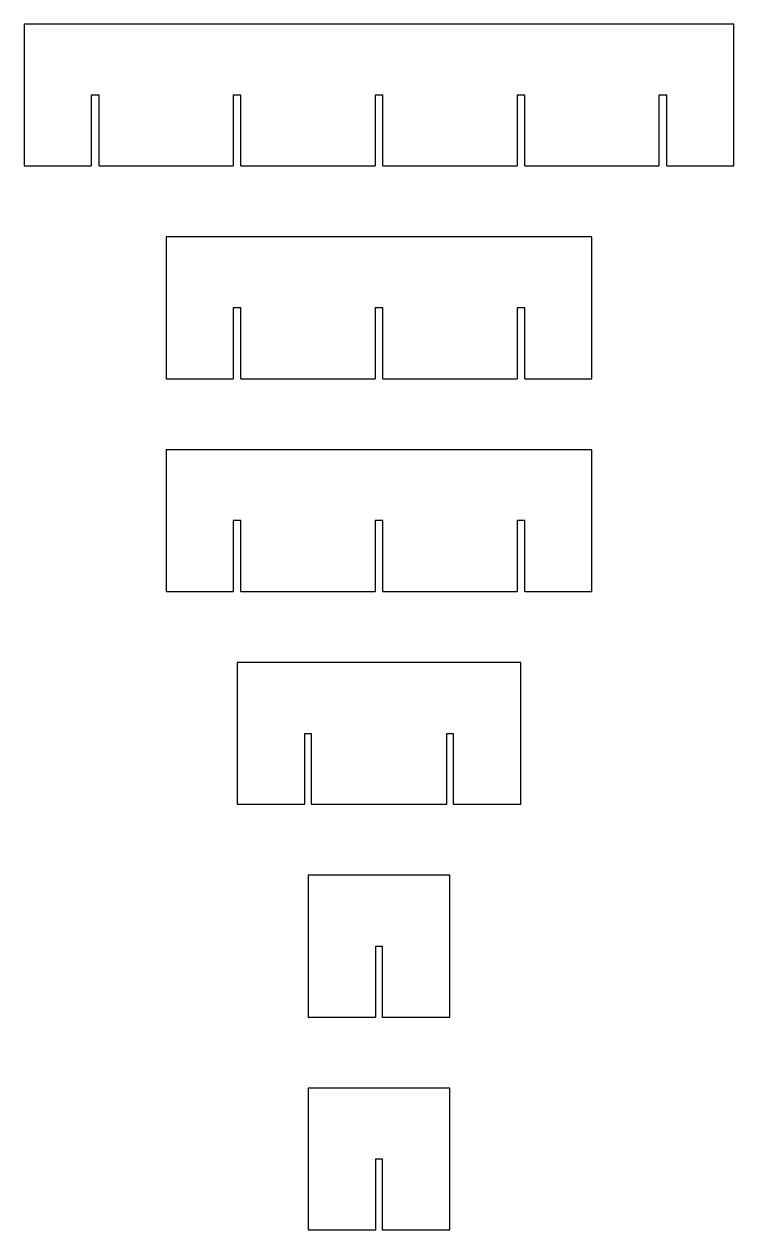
# Model space of a CAD drawing. Header units: millimetres. Extents: x -180 to -80, y 10 to 180.
import ezdxf

# ---------------------------------------------------------------- set-up
doc = ezdxf.new("R2010")
doc.units = ezdxf.units.MM
doc.header["$MEASUREMENT"] = 0
doc.layers.add('Default', color=7, linetype='Continuous', true_color=0x000000)

msp = doc.modelspace()

# ---------------------------------------------------------------- linework, layer by layer
at = {"layer": 'Default'}
for points in [[(-89.45, 160), (-80, 160), (-80, 180), (-180, 180), (-180, 160), (-170.55, 160)], [(-169.45, 160), (-169.45, 170), (-170.55, 170), (-170.55, 160)], [(-149.45, 160), (-149.45, 170), (-150.55, 170), (-150.55, 160)], [(-129.45, 160), (-129.45, 170), (-130.55, 170), (-130.55, 160)], [(-109.45, 160), (-109.45, 170), (-110.55, 170), (-110.55, 160)], [(-89.45, 160), (-89.45, 170), (-90.55, 170), (-90.55, 160)], [(-169.45, 160), (-150.55, 160)], [(-149.45, 160), (-130.55, 160)], [(-129.45, 160), (-110.55, 160)], [(-109.45, 160), (-90.55, 160)], [(-109.45, 130), (-100, 130), (-100, 150), (-160, 150), (-160, 130), (-150.55, 130)], [(-149.45, 130), (-149.45, 140), (-150.55, 140), (-150.55, 130)], [(-129.45, 130), (-129.45, 140), (-130.55, 140), (-130.55, 130)], [(-109.45, 130), (-109.45, 140), (-110.55, 140), (-110.55, 130)], [(-149.45, 130), (-130.55, 130)], [(-129.45, 130), (-110.55, 130)], [(-109.45, 100), (-100, 100), (-100, 120), (-160, 120), (-160, 100), (-150.55, 100)], [(-149.45, 100), (-149.45, 110), (-150.55, 110), (-150.55, 100)], [(-129.45, 100), (-129.45, 110), (-130.55, 110), (-130.55, 100)], [(-109.45, 100), (-109.45, 110), (-110.55, 110), (-110.55, 100)], [(-149.45, 100), (-130.55, 100)], [(-129.45, 100), (-110.55, 100)], [(-119.55, 70), (-110, 70), (-110, 90), (-150, 90), (-150, 70), (-140.45, 70)], [(-140.45, 70), (-140.45, 80), (-139.55, 80), (-139.55, 70)], [(-120.45, 70), (-120.45, 80), (-119.55, 80), (-119.55, 70)], [(-139.55, 70), (-120.45, 70)], [(-129.55, 40), (-120, 40), (-120, 60), (-140, 60), (-140, 40), (-130.45, 40)], [(-130.45, 40), (-130.45, 50), (-129.55, 50), (-129.55, 40)], [(-129.55, 10), (-120, 10), (-120, 30), (-140, 30), (-140, 10), (-130.45, 10)], [(-130.45, 10), (-130.45, 20), (-129.55, 20), (-129.55, 10)]]:
    msp.add_lwpolyline(points, dxfattribs=at)

doc.saveas('drawing.dxf')
